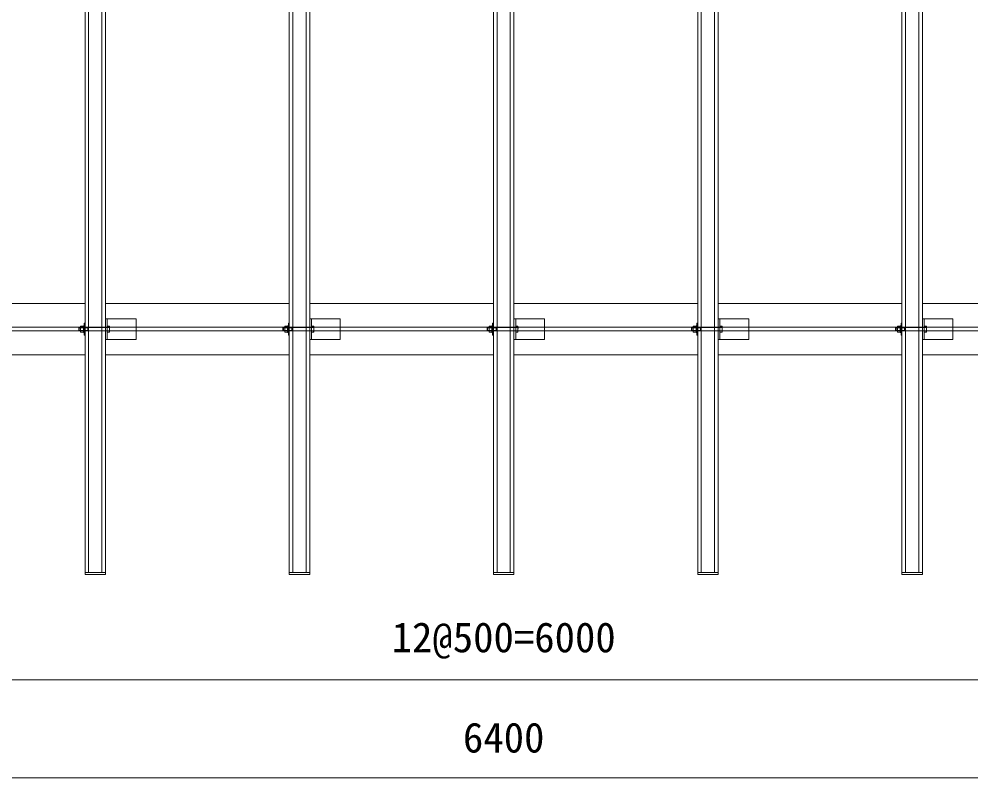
# Model space of a CAD drawing. Units: millimetres at full size, sheet at 1:40; details may follow other scales. Extents: x -800 to 17600, y -600 to 12480.
# Drawn here: x 3420 to 5751, y 6572 to 8429 of the extents above; entities that cross this region are included whole.
import ezdxf
from ezdxf.enums import TextEntityAlignment as Align

# ---------------------------------------------------------------- set-up
doc = ezdxf.new("R2010")
doc.units = ezdxf.units.MM
doc.header["$LTSCALE"] = 40
doc.layers.add('D-STR', color=1, linetype='Continuous', lineweight=13)
doc.layers.add('D-STR-DIM', color=7, linetype='Continuous', lineweight=13)
doc.styles.add('ＭＳ ゴシック', font='')
doc.styles.get('ＭＳ ゴシック').set_extended_font_data('MS Gothic')

msp = doc.modelspace()

# ---------------------------------------------------------------- linework, layer by layer
at = {"layer": 'D-STR'}
for p, q in [((3131.9, 7732.26), (3581.9, 7732.26)), ((3631.9, 7732.26), (4081.9, 7732.26)), ((4131.9, 7732.26), (4581.9, 7732.26)), ((5081.9, 7732.26), (4631.9, 7732.26)), ((5581.9, 7732.26), (5131.9, 7732.26)), ((6081.9, 7732.26), (5631.9, 7732.26)), ((3631.9, 7694.76), (3636.4, 7694.76)), ((3631.9, 7644.76), (3631.9, 7694.76)), ((3631.9, 7694.76), (3706.9, 7694.76)), ((3636.4, 7694.76), (3636.4, 7644.76)), ((3706.9, 7694.76), (3706.9, 7644.76)), ((4131.9, 7694.76), (4136.4, 7694.76)), ((4131.9, 7694.76), (4206.9, 7694.76)), ((4131.9, 7644.76), (4131.9, 7694.76)), ((4136.4, 7694.76), (4136.4, 7644.76)), ((4206.9, 7694.76), (4206.9, 7644.76)), ((4631.9, 7694.76), (4636.4, 7694.76)), ((4631.9, 7694.76), (4706.9, 7694.76)), ((4631.9, 7644.76), (4631.9, 7694.76)), ((4636.4, 7694.76), (4636.4, 7644.76)), ((4706.9, 7694.76), (4706.9, 7644.76)), ((5131.9, 7694.76), (5136.4, 7694.76)), ((5131.9, 7694.76), (5206.9, 7694.76)), ((5131.9, 7644.76), (5131.9, 7694.76)), ((5136.4, 7694.76), (5136.4, 7644.76)), ((5206.9, 7694.76), (5206.9, 7644.76)), ((5631.9, 7694.76), (5636.4, 7694.76)), ((5631.9, 7694.76), (5706.9, 7694.76)), ((5631.9, 7644.76), (5631.9, 7694.76)), ((5636.4, 7694.76), (5636.4, 7644.76)), ((5706.9, 7694.76), (5706.9, 7644.76)), ((1406.9, 7674.26), (7806.9, 7674.26)), ((3566.4, 7672.68), (3588.4, 7672.68)), ((3567.48, 7665.76), (3567.48, 7673.76)), ((3571.1, 7676.26), (3571.68, 7677.27)), ((3571.1, 7663.26), (3571.1, 7676.26)), ((3571.68, 7677.27), (3577.32, 7677.27)), ((3577.32, 7673.51), (3571.68, 7673.51)), ((3577.32, 7677.27), (3577.9, 7676.26)), ((3577.9, 7677.76), (3579.9, 7677.76)), ((3577.9, 7661.76), (3577.9, 7677.76)), ((3577.9, 7676.26), (3577.9, 7663.26)), ((3579.9, 7684.76), (3581.9, 7684.76)), ((3579.9, 7654.76), (3579.9, 7684.76)), ((3579.9, 7677.76), (3579.9, 7661.76)), ((3581.9, 7684.76), (3581.9, 7654.76)), ((3588.4, 7665.76), (3588.4, 7673.76)), ((3588.4, 7672.68), (3592.15, 7673.76)), ((3636.4, 7673.51), (3641.21, 7673.51)), ((4066.4, 7672.68), (4088.4, 7672.68)), ((4067.48, 7665.76), (4067.48, 7673.76)), ((4071.1, 7676.26), (4071.68, 7677.27)), ((4071.1, 7663.26), (4071.1, 7676.26)), ((4071.68, 7677.27), (4077.32, 7677.27)), ((4077.32, 7673.51), (4071.68, 7673.51)), ((4077.32, 7677.27), (4077.9, 7676.26)), ((4077.9, 7677.76), (4079.9, 7677.76)), ((4077.9, 7661.76), (4077.9, 7677.76)), ((4077.9, 7676.26), (4077.9, 7663.26)), ((4079.9, 7684.76), (4081.9, 7684.76)), ((4079.9, 7654.76), (4079.9, 7684.76)), ((4079.9, 7677.76), (4079.9, 7661.76)), ((4081.9, 7684.76), (4081.9, 7654.76)), ((4088.4, 7665.76), (4088.4, 7673.76)), ((4088.4, 7672.68), (4092.15, 7673.76)), ((4136.4, 7673.51), (4141.21, 7673.51)), ((4566.4, 7672.68), (4588.4, 7672.68)), ((4567.48, 7665.76), (4567.48, 7673.76)), ((4571.1, 7676.26), (4571.68, 7677.27)), ((4571.1, 7663.26), (4571.1, 7676.26)), ((4571.68, 7677.27), (4577.32, 7677.27)), ((4577.32, 7673.51), (4571.68, 7673.51)), ((4577.32, 7677.27), (4577.9, 7676.26)), ((4577.9, 7677.76), (4579.9, 7677.76)), ((4577.9, 7661.76), (4577.9, 7677.76)), ((4577.9, 7676.26), (4577.9, 7663.26)), ((4579.9, 7684.76), (4581.9, 7684.76)), ((4579.9, 7654.76), (4579.9, 7684.76)), ((4579.9, 7677.76), (4579.9, 7661.76)), ((4581.9, 7684.76), (4581.9, 7654.76)), ((4588.4, 7665.76), (4588.4, 7673.76)), ((4588.4, 7672.68), (4592.15, 7673.76)), ((4636.4, 7673.51), (4641.21, 7673.51)), ((5066.4, 7672.68), (5088.4, 7672.68)), ((5067.48, 7665.76), (5067.48, 7673.76)), ((5071.1, 7676.26), (5071.68, 7677.27)), ((5071.1, 7663.26), (5071.1, 7676.26)), ((5071.68, 7677.27), (5077.32, 7677.27)), ((5077.32, 7673.51), (5071.68, 7673.51)), ((5077.32, 7677.27), (5077.9, 7676.26)), ((5077.9, 7677.76), (5079.9, 7677.76)), ((5077.9, 7661.76), (5077.9, 7677.76)), ((5077.9, 7676.26), (5077.9, 7663.26)), ((5079.9, 7684.76), (5081.9, 7684.76)), ((5079.9, 7654.76), (5079.9, 7684.76)), ((5079.9, 7677.76), (5079.9, 7661.76)), ((5081.9, 7684.76), (5081.9, 7654.76)), ((5088.4, 7665.76), (5088.4, 7673.76)), ((5088.4, 7672.68), (5092.15, 7673.76)), ((5136.4, 7673.51), (5141.21, 7673.51)), ((5566.4, 7672.68), (5588.4, 7672.68)), ((5567.48, 7665.76), (5567.48, 7673.76)), ((5571.1, 7676.26), (5571.68, 7677.27)), ((5571.1, 7663.26), (5571.1, 7676.26)), ((5571.68, 7677.27), (5577.32, 7677.27)), ((5577.32, 7673.51), (5571.68, 7673.51)), ((5577.32, 7677.27), (5577.9, 7676.26)), ((5577.9, 7677.76), (5579.9, 7677.76)), ((5577.9, 7661.76), (5577.9, 7677.76)), ((5577.9, 7676.26), (5577.9, 7663.26)), ((5579.9, 7684.76), (5581.9, 7684.76)), ((5579.9, 7654.76), (5579.9, 7684.76)), ((5579.9, 7677.76), (5579.9, 7661.76)), ((5581.9, 7684.76), (5581.9, 7654.76)), ((5588.4, 7665.76), (5588.4, 7673.76)), ((5588.4, 7672.68), (5592.15, 7673.76)), ((5636.4, 7673.51), (5641.21, 7673.51)), ((7806.9, 7665.26), (1406.9, 7665.26)), ((3566.4, 7666.84), (3588.4, 7666.84)), ((3571.68, 7662.25), (3571.1, 7663.26)), ((3571.68, 7666.01), (3577.32, 7666.01)), ((3577.32, 7662.25), (3571.68, 7662.25)), ((3577.9, 7663.26), (3577.32, 7662.25)), ((3579.9, 7661.76), (3577.9, 7661.76)), ((3581.9, 7654.76), (3579.9, 7654.76)), ((3588.4, 7666.84), (3592.15, 7665.76)), ((3636.4, 7644.76), (3631.9, 7644.76)), ((3706.9, 7644.76), (3631.9, 7644.76)), ((3641.21, 7666.01), (3636.4, 7666.01)), ((4066.4, 7666.84), (4088.4, 7666.84)), ((4071.68, 7662.25), (4071.1, 7663.26)), ((4071.68, 7666.01), (4077.32, 7666.01)), ((4077.32, 7662.25), (4071.68, 7662.25)), ((4077.9, 7663.26), (4077.32, 7662.25)), ((4079.9, 7661.76), (4077.9, 7661.76)), ((4081.9, 7654.76), (4079.9, 7654.76)), ((4088.4, 7666.84), (4092.15, 7665.76)), ((4136.4, 7644.76), (4131.9, 7644.76)), ((4206.9, 7644.76), (4131.9, 7644.76)), ((4141.21, 7666.01), (4136.4, 7666.01)), ((4566.4, 7666.84), (4588.4, 7666.84)), ((4571.68, 7662.25), (4571.1, 7663.26)), ((4571.68, 7666.01), (4577.32, 7666.01)), ((4577.32, 7662.25), (4571.68, 7662.25)), ((4577.9, 7663.26), (4577.32, 7662.25)), ((4579.9, 7661.76), (4577.9, 7661.76)), ((4581.9, 7654.76), (4579.9, 7654.76)), ((4588.4, 7666.84), (4592.15, 7665.76)), ((4636.4, 7644.76), (4631.9, 7644.76)), ((4706.9, 7644.76), (4631.9, 7644.76)), ((4641.21, 7666.01), (4636.4, 7666.01)), ((5066.4, 7666.84), (5088.4, 7666.84)), ((5071.68, 7662.25), (5071.1, 7663.26)), ((5071.68, 7666.01), (5077.32, 7666.01)), ((5077.32, 7662.25), (5071.68, 7662.25)), ((5077.9, 7663.26), (5077.32, 7662.25)), ((5079.9, 7661.76), (5077.9, 7661.76)), ((5081.9, 7654.76), (5079.9, 7654.76)), ((5088.4, 7666.84), (5092.15, 7665.76)), ((5136.4, 7644.76), (5131.9, 7644.76)), ((5206.9, 7644.76), (5131.9, 7644.76)), ((5141.21, 7666.01), (5136.4, 7666.01)), ((5566.4, 7666.84), (5588.4, 7666.84)), ((5571.68, 7662.25), (5571.1, 7663.26)), ((5571.68, 7666.01), (5577.32, 7666.01)), ((5577.32, 7662.25), (5571.68, 7662.25)), ((5577.9, 7663.26), (5577.32, 7662.25)), ((5579.9, 7661.76), (5577.9, 7661.76)), ((5581.9, 7654.76), (5579.9, 7654.76)), ((5588.4, 7666.84), (5592.15, 7665.76)), ((5636.4, 7644.76), (5631.9, 7644.76)), ((5706.9, 7644.76), (5631.9, 7644.76)), ((5641.21, 7666.01), (5636.4, 7666.01)), ((3131.9, 7607.26), (3581.9, 7607.26)), ((3631.9, 7607.26), (4081.9, 7607.26)), ((4131.9, 7607.26), (4581.9, 7607.26)), ((5081.9, 7607.26), (4631.9, 7607.26)), ((5581.9, 7607.26), (5131.9, 7607.26)), ((6081.9, 7607.26), (5631.9, 7607.26))]:
    msp.add_line(p, q, dxfattribs=at)
for points in [[(3581.9, 10769.76), (3631.9, 10769.76), (3631.9, 7069.76), (3581.9, 7069.76)], [(4081.9, 10769.76), (4131.9, 10769.76), (4131.9, 7069.76), (4081.9, 7069.76)], [(4581.9, 10769.76), (4631.9, 10769.76), (4631.9, 7069.76), (4581.9, 7069.76)], [(5081.9, 10769.76), (5131.9, 10769.76), (5131.9, 7069.76), (5081.9, 7069.76)], [(5581.9, 10769.76), (5631.9, 10769.76), (5631.9, 7069.76), (5581.9, 7069.76)], [(3590.65, 10764.76), (3623.15, 10764.76), (3623.15, 7074.76), (3590.65, 7074.76)], [(4090.65, 10764.76), (4123.15, 10764.76), (4123.15, 7074.76), (4090.65, 7074.76)], [(4590.65, 10764.76), (4623.15, 10764.76), (4623.15, 7074.76), (4590.65, 7074.76)], [(5090.65, 10764.76), (5123.15, 10764.76), (5123.15, 7074.76), (5090.65, 7074.76)], [(5590.65, 10764.76), (5623.15, 10764.76), (5623.15, 7074.76), (5590.65, 7074.76)], [(3636.4, 7662.26), (3641.21, 7662.26), (3641.79, 7663.26), (3641.79, 7676.26), (3641.21, 7677.27), (3636.4, 7677.27)], [(4136.4, 7662.26), (4141.21, 7662.26), (4141.79, 7663.26), (4141.79, 7676.26), (4141.21, 7677.27), (4136.4, 7677.27)], [(4636.4, 7662.26), (4641.21, 7662.26), (4641.79, 7663.26), (4641.79, 7676.26), (4641.21, 7677.27), (4636.4, 7677.27)], [(5136.4, 7662.26), (5141.21, 7662.26), (5141.79, 7663.26), (5141.79, 7676.26), (5141.21, 7677.27), (5136.4, 7677.27)], [(5636.4, 7662.26), (5641.21, 7662.26), (5641.79, 7663.26), (5641.79, 7676.26), (5641.21, 7677.27), (5636.4, 7677.27)], [(3581.9, 7074.76), (3631.9, 7074.76), (3631.9, 7069.76), (3581.9, 7069.76)], [(4081.9, 7074.76), (4131.9, 7074.76), (4131.9, 7069.76), (4081.9, 7069.76)], [(4581.9, 7074.76), (4631.9, 7074.76), (4631.9, 7069.76), (4581.9, 7069.76)], [(5081.9, 7074.76), (5131.9, 7074.76), (5131.9, 7069.76), (5081.9, 7069.76)], [(5581.9, 7074.76), (5631.9, 7074.76), (5631.9, 7069.76), (5581.9, 7069.76)]]:
    msp.add_lwpolyline(points, close=True, dxfattribs=at)
for points in [[(3636.4, 7665.76), (3567.48, 7665.76), (3566.4, 7666.84), (3566.4, 7672.68), (3567.48, 7673.76), (3636.4, 7673.76)], [(4136.4, 7665.76), (4067.48, 7665.76), (4066.4, 7666.84), (4066.4, 7672.68), (4067.48, 7673.76), (4136.4, 7673.76)], [(4636.4, 7665.76), (4567.48, 7665.76), (4566.4, 7666.84), (4566.4, 7672.68), (4567.48, 7673.76), (4636.4, 7673.76)], [(5136.4, 7665.76), (5067.48, 7665.76), (5066.4, 7666.84), (5066.4, 7672.68), (5067.48, 7673.76), (5136.4, 7673.76)], [(5636.4, 7665.76), (5567.48, 7665.76), (5566.4, 7666.84), (5566.4, 7672.68), (5567.48, 7673.76), (5636.4, 7673.76)]]:
    msp.add_lwpolyline(points, dxfattribs=at)
for points in [[(3641.21, 7662.26), (3641.24, 7662.41), (3641.35, 7662.89), (3641.39, 7663.04), (3641.42, 7663.2), (3641.52, 7663.68), (3641.55, 7663.83), (3641.58, 7663.99), (3641.67, 7664.47), (3641.7, 7664.63), (3641.72, 7664.79), (3641.78, 7665.26), (3641.8, 7665.42), (3641.82, 7665.65), (3641.86, 7666.32), (3641.86, 7666.55), (3641.87, 7666.78), (3641.87, 7667.45), (3641.87, 7667.68), (3641.87, 7667.91), (3641.85, 7668.59), (3641.85, 7668.81), (3641.84, 7669.04), (3641.84, 7669.72), (3641.84, 7669.95), (3641.85, 7670.22), (3641.88, 7671.04), (3641.9, 7671.31), (3641.92, 7671.59), (3641.99, 7672.4), (3642.02, 7672.67), (3642.05, 7672.95), (3642.15, 7673.76), (3642.18, 7674.03), (3642.22, 7674.3), (3642.33, 7675.12), (3642.36, 7675.39)], [(4141.21, 7662.26), (4141.24, 7662.41), (4141.35, 7662.89), (4141.39, 7663.04), (4141.42, 7663.2), (4141.52, 7663.68), (4141.55, 7663.83), (4141.58, 7663.99), (4141.67, 7664.47), (4141.7, 7664.63), (4141.72, 7664.79), (4141.78, 7665.26), (4141.8, 7665.42), (4141.82, 7665.65), (4141.86, 7666.32), (4141.86, 7666.55), (4141.87, 7666.78), (4141.87, 7667.45), (4141.87, 7667.68), (4141.87, 7667.91), (4141.85, 7668.59), (4141.85, 7668.81), (4141.84, 7669.04), (4141.84, 7669.72), (4141.84, 7669.95), (4141.85, 7670.22), (4141.88, 7671.04), (4141.9, 7671.31), (4141.92, 7671.59), (4141.99, 7672.4), (4142.02, 7672.67), (4142.05, 7672.95), (4142.15, 7673.76), (4142.18, 7674.03), (4142.22, 7674.3), (4142.33, 7675.12), (4142.36, 7675.39)], [(4641.21, 7662.26), (4641.24, 7662.41), (4641.35, 7662.89), (4641.39, 7663.04), (4641.42, 7663.2), (4641.52, 7663.68), (4641.55, 7663.83), (4641.58, 7663.99), (4641.67, 7664.47), (4641.7, 7664.63), (4641.72, 7664.79), (4641.78, 7665.26), (4641.8, 7665.42), (4641.82, 7665.65), (4641.86, 7666.32), (4641.86, 7666.55), (4641.87, 7666.78), (4641.87, 7667.45), (4641.87, 7667.68), (4641.87, 7667.91), (4641.85, 7668.59), (4641.85, 7668.81), (4641.84, 7669.04), (4641.84, 7669.72), (4641.84, 7669.95), (4641.85, 7670.22), (4641.88, 7671.04), (4641.9, 7671.31), (4641.92, 7671.59), (4641.99, 7672.4), (4642.02, 7672.67), (4642.05, 7672.95), (4642.15, 7673.76), (4642.18, 7674.03), (4642.22, 7674.3), (4642.33, 7675.12), (4642.36, 7675.39)], [(5141.21, 7662.26), (5141.24, 7662.41), (5141.35, 7662.89), (5141.39, 7663.04), (5141.42, 7663.2), (5141.52, 7663.68), (5141.55, 7663.83), (5141.58, 7663.99), (5141.67, 7664.47), (5141.7, 7664.63), (5141.72, 7664.79), (5141.78, 7665.26), (5141.8, 7665.42), (5141.82, 7665.65), (5141.86, 7666.32), (5141.86, 7666.55), (5141.87, 7666.78), (5141.87, 7667.45), (5141.87, 7667.68), (5141.87, 7667.91), (5141.85, 7668.59), (5141.85, 7668.81), (5141.84, 7669.04), (5141.84, 7669.72), (5141.84, 7669.95), (5141.85, 7670.22), (5141.88, 7671.04), (5141.9, 7671.31), (5141.92, 7671.59), (5141.99, 7672.4), (5142.02, 7672.67), (5142.05, 7672.95), (5142.15, 7673.76), (5142.18, 7674.03), (5142.22, 7674.3), (5142.33, 7675.12), (5142.36, 7675.39)], [(5641.21, 7662.26), (5641.24, 7662.41), (5641.35, 7662.89), (5641.39, 7663.04), (5641.42, 7663.2), (5641.52, 7663.68), (5641.55, 7663.83), (5641.58, 7663.99), (5641.67, 7664.47), (5641.7, 7664.63), (5641.72, 7664.79), (5641.78, 7665.26), (5641.8, 7665.42), (5641.82, 7665.65), (5641.86, 7666.32), (5641.86, 7666.55), (5641.87, 7666.78), (5641.87, 7667.45), (5641.87, 7667.68), (5641.87, 7667.91), (5641.85, 7668.59), (5641.85, 7668.81), (5641.84, 7669.04), (5641.84, 7669.72), (5641.84, 7669.95), (5641.85, 7670.22), (5641.88, 7671.04), (5641.9, 7671.31), (5641.92, 7671.59), (5641.99, 7672.4), (5642.02, 7672.67), (5642.05, 7672.95), (5642.15, 7673.76), (5642.18, 7674.03), (5642.22, 7674.3), (5642.33, 7675.12), (5642.36, 7675.39)]]:
    msp.add_open_spline(points, degree=3, knots=[0, 0, 0, 0, 1, 1, 1, 2, 2, 2, 3, 3, 3, 4, 4, 4, 5, 5, 5, 6, 6, 6, 7, 7, 7, 8, 8, 8, 9, 9, 9, 10, 10, 10, 11, 11, 11, 12, 12, 12, 12], dxfattribs=at)
at = {"layer": 'D-STR-DIM'}
for p, q in [((7606.9, 6811.67), (1606.9, 6811.67)), ((7806.9, 6571.67), (1406.9, 6571.67))]:
    msp.add_line(p, q, dxfattribs=at)

# ---------------------------------------------------------------- texts
at = {"layer": 'D-STR-DIM', "style": 'ＭＳ ゴシック'}
for s, p in [('12@500=6000', (4606.9, 6952.51)), ('6400', (4606.9, 6707.18))]:
    msp.add_text(s, height=73.31, dxfattribs=at).set_placement(p, align=Align.TOP_CENTER)

doc.saveas('drawing.dxf')
